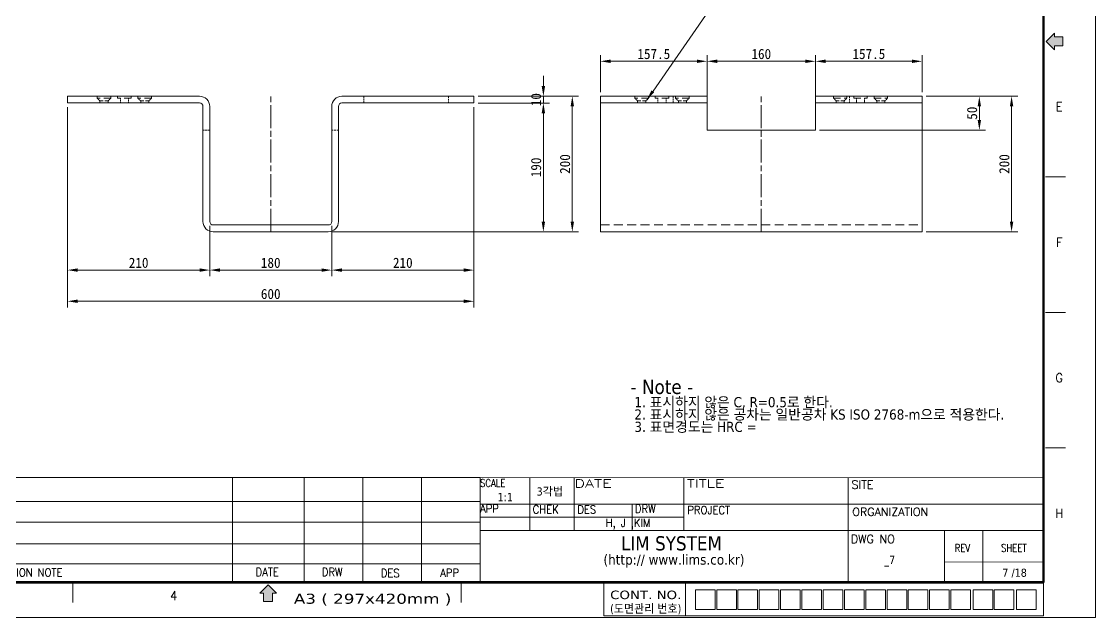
# Model space of a CAD drawing. Header units: millimetres. Extents: x 36 to 2484, y 36 to 1746.
# Drawn here: x 898 to 2484, y 36 to 915 of the extents above; entities that cross this region are included whole.
import ezdxf
from ezdxf.enums import TextEntityAlignment as Align

# ---------------------------------------------------------------- set-up
doc = ezdxf.new("R2010")
doc.units = ezdxf.units.MM
doc.header["$LTSCALE"] = 6
doc.linetypes.add('CHAIN', pattern=[0.3543, 0.2362, -0.0295, 0.0591, -0.0295])
doc.linetypes.add('HIDDEN', pattern=[9.525, 6.35, -3.175])
doc.layers.get('0').update_dxf_attribs({"lineweight": 18})
for name, color, linetype, lineweight in [('SkizziergeometrieWIN-ISO', 7, 'Continuous', 50), ('가는실선_A4', 7, 'Continuous', 5), ('굵은실선_A3', 7, 'Continuous', 18), ('제목(ISO)', 7, 'Continuous', 50)]:
    doc.layers.add(name, color=color, linetype=linetype, lineweight=lineweight)
for name, color, linetype, lineweight, true_color in [('가는실선_A3', 9, 'Continuous', 5, 0x808080), ('가는실선중심선_A3', 1, 'Continuous', 5, 0xff0000), ('가는파선_A3', 7, 'HIDDEN', 13, 0x008000)]:
    doc.layers.add(name, color=color, linetype=linetype, lineweight=lineweight, true_color=true_color)
doc.styles.add('주 텍스트 (ISO)', font='tahoma.ttf')
doc.styles.add('주문자_A3(3.5)', font='tahoma.ttf')
doc.styles.add('치수문자_A3(2.5)', font='')
doc.styles.add('텍스트 스타일12', font='tahoma.ttf')
doc.styles.add('텍스트 스타일171', font='ROMANC.shx', dxfattribs={"width": 0.9})
doc.styles.add('텍스트 스타일206', font='ROMANC.shx', dxfattribs={"width": 1.11072})
doc.styles.add('텍스트 스타일208', font='ROMANC.shx', dxfattribs={"width": 1.194322})
doc.styles.add('텍스트 스타일233', font='RomanC.shx')
doc.styles.add('텍스트 스타일36', font='ROMANC.shx', dxfattribs={"width": 0.941937})
doc.styles.add('텍스트 스타일42', font='tahoma.ttf', dxfattribs={"width": 1.378837})
doc.styles.add('텍스트 스타일46', font='tahoma.ttf', dxfattribs={"width": 0.862937})
doc.styles.add('텍스트 스타일48', font='tahoma.ttf', dxfattribs={"width": 1.258573})
doc.styles.add('텍스트 스타일65', font='romans.shx', dxfattribs={"width": 0.8})
doc.styles.get('치수문자_A3(2.5)').set_extended_font_data('GulimChe')
doc.dimstyles.new('치수_A3(2.5)', dxfattribs={"dimscale": 6, "dimtxt": 2.5, "dimasz": 2.5, "dimexe": 1.5, "dimexo": 1, "dimgap": 0.5, "dimtad": 1, "dimtoh": 1, "dimdec": 1, "dimrnd": 1e-08, "dimdsep": 46, "dimtxsty": '치수문자_A3(2.5)', "dimcen": 0.09, "dimdle": 10, "dimclrd": 8, "dimclre": 8, "dimclrt": 7, "dimadec": 1, "dimazin": 2, "dimtfac": 0.8, "dimtmove": 0, "dimatfit": 3, "dimfxl": 1, "dimtolj": 1, "dimtzin": 0, "dimlwd": -1, "dimlwe": -1, "dimarcsym": 0})
doc.dimstyles.new('치수_A3(2.5)$7', dxfattribs={"dimscale": 6, "dimtxt": 2.5, "dimasz": 2.5, "dimexe": 1.5, "dimexo": 1, "dimgap": 0.5, "dimtad": 1, "dimtoh": 1, "dimdec": 1, "dimrnd": 1e-08, "dimdsep": 46, "dimtxsty": '치수문자_A3(2.5)', "dimcen": 0.09, "dimdle": 10, "dimclrd": 256, "dimclre": 8, "dimclrt": 7, "dimadec": 1, "dimazin": 2, "dimtfac": 0.8, "dimtmove": 0, "dimatfit": 3, "dimfxl": 1, "dimtolj": 1, "dimtzin": 0, "dimlwd": -1, "dimlwe": -1, "dimarcsym": 0})

# ---------------------------------------------------------------- blocks, each defined once
blk = doc.blocks.new('경계 A3_경계')
for points in [[(405.98, 148.76), (403.92, 148.76), (403.92, 149.72), (401.86, 147.66), (403.92, 145.6), (403.92, 146.56), (405.98, 146.56)], [(211.52, 9.9), (211.52, 11.96), (212.48, 11.96), (210.42, 14.01), (208.36, 11.96), (209.32, 11.96), (209.32, 9.9)]]:
    blk.add_hatch(color=7).paths.add_polyline_path(points)
for p, q in [((403.92, 149.72), (401.86, 147.66)), ((403.92, 148.76), (403.92, 149.72)), ((405.98, 148.76), (403.92, 148.76)), ((405.98, 146.56), (405.98, 148.76)), ((401.86, 147.66), (403.92, 145.6)), ((403.92, 146.56), (405.98, 146.56)), ((403.92, 145.6), (403.92, 146.56)), ((210.42, 14.01), (208.36, 11.96)), ((212.48, 11.96), (210.42, 14.01)), ((292.99, 6.43), (292.99, 14.6)), ((208.36, 11.96), (209.32, 11.96)), ((209.32, 11.96), (209.32, 9.9)), ((211.52, 9.9), (211.52, 11.96)), ((211.52, 11.96), (212.48, 11.96)), ((209.32, 9.9), (211.52, 9.9))]:
    blk.add_line(p, q)
at = {"color": 7}
for p, q in [((403.92, 149.72), (401.86, 147.66)), ((403.92, 148.76), (403.92, 149.72)), ((405.98, 148.76), (403.92, 148.76)), ((405.98, 146.56), (405.98, 148.76)), ((401.86, 147.66), (403.92, 145.6)), ((403.92, 145.6), (403.92, 146.56)), ((403.92, 146.56), (405.98, 146.56)), ((210.42, 14.01), (208.36, 11.96)), ((212.48, 11.96), (210.42, 14.01)), ((208.36, 11.96), (209.32, 11.96)), ((209.32, 11.96), (209.32, 9.9)), ((211.52, 9.9), (211.52, 11.96)), ((211.52, 11.96), (212.48, 11.96)), ((209.32, 9.9), (211.52, 9.9))]:
    blk.add_line(p, q, dxfattribs=at)
at = {"layer": 'SkizziergeometrieWIN-ISO', "lineweight": 18}
for p, q in [((414, 291), (414, 6)), ((414, 6), (6, 6))]:
    blk.add_line(p, q, dxfattribs=at)
at = {"layer": '가는실선_A3', "color": 7, "lineweight": 60}
for p, q in [((401.22, 14.6), (401.22, 281.16)), ((19.02, 14.6), (401.22, 14.6))]:
    blk.add_line(p, q, dxfattribs=at)
at = {"layer": '가는실선_A3', "color": 7}
for p, q in [((401.71, 114.34), (406.61, 114.34)), ((401.71, 81.02), (406.61, 81.02)), ((401.71, 47.7), (406.61, 47.7)), ((162.34, 14.6), (162.34, 9.7)), ((257.9, 14.6), (257.9, 9.7)), ((313.09, 14.6), (313.09, 6.55)), ((401.22, 14.6), (401.22, 6.43)), ((315.58, 12.77), (315.58, 7.95)), ((315.58, 12.77), (320.4, 12.77)), ((320.4, 12.77), (320.4, 7.95)), ((320.81, 12.77), (320.81, 7.95)), ((320.81, 12.77), (325.63, 12.77)), ((325.63, 12.77), (325.63, 7.95)), ((326.03, 12.77), (326.03, 7.95)), ((326.03, 12.77), (330.86, 12.77)), ((330.86, 12.77), (330.86, 7.95)), ((331.26, 12.77), (336.09, 12.77)), ((331.26, 12.77), (331.26, 7.95)), ((336.09, 12.77), (336.09, 7.95)), ((336.49, 12.77), (336.49, 7.95)), ((336.49, 12.77), (341.31, 12.77)), ((341.31, 12.77), (341.31, 7.95)), ((341.72, 12.77), (341.72, 7.95)), ((341.72, 12.77), (346.54, 12.77)), ((346.54, 12.77), (346.54, 7.95)), ((347.03, 12.77), (351.86, 12.77)), ((347.03, 12.77), (347.03, 7.95)), ((351.86, 12.77), (351.86, 7.95)), ((352.26, 12.77), (352.26, 7.95)), ((352.26, 12.77), (357.09, 12.77)), ((357.09, 12.77), (357.09, 7.95)), ((357.49, 12.77), (357.49, 7.95)), ((357.49, 12.77), (362.31, 12.77)), ((362.31, 12.77), (362.31, 7.95)), ((362.72, 12.77), (362.72, 7.95)), ((362.72, 12.77), (367.54, 12.77)), ((367.54, 12.77), (367.54, 7.95)), ((367.94, 12.77), (372.77, 12.77)), ((367.94, 12.77), (367.94, 7.95)), ((372.77, 12.77), (372.77, 7.95)), ((373.17, 12.77), (373.17, 7.95)), ((373.17, 12.77), (378, 12.77)), ((378, 12.77), (378, 7.95)), ((378.4, 12.77), (378.4, 7.95)), ((378.4, 12.77), (383.22, 12.77)), ((383.22, 12.77), (383.22, 7.95)), ((383.88, 12.77), (388.7, 12.77)), ((383.88, 12.77), (383.88, 7.95)), ((388.7, 12.77), (388.7, 7.95)), ((389.1, 12.77), (389.1, 7.95)), ((389.1, 12.77), (393.93, 12.77)), ((393.93, 12.77), (393.93, 7.95)), ((394.55, 12.77), (394.55, 7.95)), ((394.55, 12.77), (399.37, 12.77)), ((399.37, 12.77), (399.37, 7.95)), ((315.58, 7.95), (320.4, 7.95)), ((320.81, 7.95), (325.63, 7.95)), ((326.03, 7.95), (330.86, 7.95)), ((331.26, 7.95), (336.09, 7.95)), ((336.49, 7.95), (341.31, 7.95)), ((341.72, 7.95), (346.54, 7.95)), ((347.03, 7.95), (351.86, 7.95)), ((352.26, 7.95), (357.09, 7.95)), ((357.49, 7.95), (362.31, 7.95)), ((362.72, 7.95), (367.54, 7.95)), ((367.94, 7.95), (372.77, 7.95)), ((373.17, 7.95), (378, 7.95)), ((378.4, 7.95), (383.22, 7.95)), ((383.88, 7.95), (388.7, 7.95)), ((389.1, 7.95), (393.93, 7.95)), ((394.55, 7.95), (399.37, 7.95)), ((292.99, 6.43), (401.22, 6.43))]:
    blk.add_line(p, q, dxfattribs=at)
at = {"layer": '가는실선_A3', "color": 7, "style": '텍스트 스타일36', "width": 0.941937}
for s, p in [('E', (405.08, 131.6)), ('F', (405.08, 98.28)), ('G', (405.08, 64.96)), ('H', (405.08, 31.64)), ('4', (187.21, 11.34))]:
    blk.add_text(s, height=2.2, dxfattribs=at).set_placement(p, align=Align.MIDDLE_CENTER)
at = {"layer": '가는실선_A3', "color": 7}
for s, height, style, width, p, p2 in [('A3 ( 297x420mm )', 2.463, '텍스트 스타일42', 1.378315, (216.76, 9.38), (255.51, 9.38)), ('CONT. NO.', 2.084, '텍스트 스타일48', 1.258564, (294.58, 10.53), (312.09, 10.53)), ('(도면관리 번호)', 2.084, '텍스트 스타일46', 0.982376, (294.58, 7.15), (312.09, 7.15))]:
    blk.add_text(s, height=height, dxfattribs=dict(at, style=style, width=width)).set_placement(p, p2, align=Align.FIT)
blk = doc.blocks.new('제목 블록 A3_표제란')
at = {"layer": '가는실선_A4', "lineweight": 13}
for p, q in [((25.42, 38.66), (269.12, 38.66)), ((208.17, 38.66), (208.17, 13.12)), ((269.12, 38.66), (407.77, 38.63)), ((25.42, 32.81), (269.12, 32.81))]:
    blk.add_line(p, q, dxfattribs=at)
at = {"layer": '가는실선_A4'}
for p, q in [((225.83, 38.66), (225.83, 12.86)), ((240.26, 38.66), (240.26, 12.86)), ((254.69, 38.66), (254.69, 13.12)), ((281.38, 38.66), (281.38, 25.66)), ((292.25, 38.65), (292.25, 25.66)), ((319.29, 38.65), (319.29, 25.66)), ((407.76, 13.12), (407.77, 38.63)), ((306.52, 32.15), (306.52, 25.66)), ((25.42, 13.12), (407.76, 13.12)), ((208.17, 13.12), (25.42, 13.12))]:
    blk.add_line(p, q, dxfattribs=at)
at = {"layer": '가는실선_A4', "color": 7}
for p, q in [((269.12, 13.12), (269.12, 38.66)), ((359.7, 38.64), (359.69, 13.12)), ((269.12, 32.15), (407.77, 32.15)), ((269.09, 27.68), (25.42, 27.68)), ((407.76, 25.66), (269.12, 25.66)), ((383.36, 25.66), (383.36, 13.12)), ((269.12, 22.4), (25.42, 22.4)), ((269.12, 17.47), (52.65, 17.47)), ((383.36, 17.91), (407.76, 17.92))]:
    blk.add_line(p, q, dxfattribs=at)
at = {"layer": '가는실선_A4', "color": 7, "linetype": 'Continuous'}
blk.add_line((392.85, 25.66), (392.85, 13.12), dxfattribs=at)
at = {"layer": '제목(ISO)', "color": 208, "lineweight": 5, "true_color": 0x400040}
blk.add_line((269.12, 28.95), (319.29, 28.95), dxfattribs=at)
at = {"layer": '가는실선_A3', "color": 7, "style": '텍스트 스타일12'}
blk.add_attdef('질량\\P1;_001', (38.42, 15.71), '', height=2, dxfattribs=at)
at = {"layer": '가는실선_A4', "color": 7}
for s, height, style, width, p in [('SCALE', 1.911, '텍스트 스타일65', 0.8, (269.12, 36.36)), ('APP', 2, '텍스트 스타일171', 0.9, (269.12, 30.05)), ('CHEK', 2, '텍스트 스타일171', 0.9, (282.07, 29.86)), ('DES', 2, '텍스트 스타일171', 0.9, (293.07, 29.82)), ('DRW', 2, '텍스트 스타일171', 0.9, (307.23, 30.03)), ('PROJECT', 2, '텍스트 스타일171', 0.9, (320.13, 29.68)), ('H, J ,KIM', 2, '텍스트 스타일171', 0.9, (300.03, 26.54)), ('REV', 1.911, '텍스트 스타일65', 0.8, (385.9, 20.39)), ('SHEET', 1.911, '텍스트 스타일65', 0.8, (397.3, 20.42)), ('REVISION NOTE', 2, '텍스트 스타일171', 0.9, (148.38, 14.33)), ('DATE', 2, '텍스트 스타일171', 0.9, (213.9, 14.44)), ('DRW', 2, '텍스트 스타일171', 0.9, (230.19, 14.46)), ('DES', 2, '텍스트 스타일171', 0.9, (244.7, 14.2)), ('APP', 2, '텍스트 스타일171', 0.9, (259.32, 14.27))]:
    blk.add_text(s, height=height, dxfattribs=dict(at, style=style, width=width)).set_placement(p)
for s, style, width, p, p2 in [('DATE', '텍스트 스타일208', 1.22262, (292.31, 36.23), (301.51, 36.23)), ('TITLE', '텍스트 스타일206', 1.136317, (320.02, 36.23), (329.22, 36.23))]:
    blk.add_text(s, height=2, dxfattribs=dict(at, style=style, width=width)).set_placement(p, p2, align=Align.FIT)
at = {"layer": '가는실선_A4', "color": 7, "style": '텍스트 스타일233'}
for s, p in [('SITE', (360.5, 35.93)), ('ORGANIZATION', (360.7, 29.24)), ('DWG NO', (360.36, 22.57))]:
    blk.add_text(s, height=2, dxfattribs=at).set_placement(p)
at = {"layer": '가는실선_A4', "color": 7, "insert": (283.03, 35.14), "char_height": 2, "attachment_point": 4, "style": '주문자_A3(3.5)'}
blk.add_mtext('\\fTahoma|b0|i0;\\H2.0000;3각법', dxfattribs=at)
at = {"layer": '가는실선_A4', "char_height": 2, "style": '주 텍스트 (ISO)'}
for s, insert, attachment_point in [('\\fTahoma|b0|i0;\\H2.0000;_7 ', (369.91, 18.11), 5), ('\\fTahoma|b0|i0;\\H2.0000;7 /18 ', (400.63, 16.28), 2)]:
    blk.add_mtext(s, dxfattribs=dict(at, insert=insert, attachment_point=attachment_point))
at = {"layer": '가는실선_A4', "color": 7, "style": '텍스트 스타일12'}
blk.add_attdef('SCALE_001', (273.43, 32.87), '', height=2, dxfattribs=at)
blk.add_attdef('설명', text='', height=2, dxfattribs=at).set_placement((331.27, 35.73), align=Align.MIDDLE_LEFT)
blk.add_attdef('프로젝트', text='', height=2, dxfattribs=at).set_placement((340.77, 28.27), align=Align.MIDDLE_CENTER)
at = {"layer": '가는실선_A4', "style": '텍스트 스타일12'}
blk.add_attdef('리비전_번호', text='', height=2, dxfattribs=at).set_placement((388.38, 15.27), align=Align.MIDDLE_CENTER)
at = {"layer": '제목(ISO)', "char_height": 3.5, "attachment_point": 1, "style": '주 텍스트 (ISO)'}
for s, insert, line_spacing_factor in [('- Note -\\P{\\H0.71429x; 1. \\fGulim|b0|i0|c129|p50;표시하지 않은 \\fTahoma|b0|i0|c129|p34;C, R=0.5\\fGulim|b0|i0|c129|p50;로 한다\\fTahoma|b0|i0|c129|p34;.\\H1.54068x; \\H0.64906x;\\P 2. \\fGulim|b0|i0|c129|p50;표시하지 않은 공차는 일반공차 \\fTahoma|b0|i0|c129|p34;KS ISO 2768-m\\fGulim|b0|i0|c129|p50;으로 적용한다\\fTahoma|b0|i0|c129|p34;.\\H1.32612x; \\H0.75408x;\\P 3. \\fGulim|b0|i0|c129|p50;표면경도는 \\fTahoma|b0|i0|c129|p34;HRC = \\H1.31974x; }', (306.15, 62.72), 0.727683), ('{\\H1x;    LIM SYSTEM\\H0.71429x;  \\P (http:// www.lims.co.kr)\\H1.44773x; }', (298.53, 24.26), 0.771785)]:
    blk.add_mtext(s, dxfattribs=dict(at, insert=insert, line_spacing_factor=line_spacing_factor))
at = {"layer": '제목(ISO)', "style": '텍스트 스타일12'}
for tag, p in [('관리자', (373.93, 36.39)), ('공급업자', (383.08, 28.64))]:
    blk.add_attdef(tag, text='', height=2, dxfattribs=at).set_placement(p, align=Align.TOP_LEFT)
blk = doc.blocks.new('*D19')
at = {"layer": 'Defpoints', "color": 0, "transparency": 16777216}
for p in [(1566.4, 805.1), (1566.4, 795.1), (1668.9, 795.1)]:
    blk.add_point(p, dxfattribs=at)
at = {"layer": '가는실선_A4', "color": 8, "transparency": 16777216}
for p, q in [((1668.9, 820.1), (1668.9, 835.1)), ((1572.4, 805.1), (1677.9, 805.1)), ((1572.4, 795.1), (1677.9, 795.1)), ((1668.9, 805.1), (1668.9, 795.1)), ((1668.9, 780.1), (1668.9, 765.1))]:
    blk.add_line(p, q, dxfattribs=at)
for points in [[(1666.4, 820.1), (1671.4, 820.1), (1668.9, 805.1)], [(1666.4, 780.1), (1671.4, 780.1), (1668.9, 795.1)]]:
    blk.add_solid(points, dxfattribs=at)
at = {"layer": '가는실선_A4', "color": 7, "transparency": 16777216, "insert": (1658.2, 800.1), "char_height": 15, "attachment_point": 5, "rotation": 90, "style": '치수문자_A3(2.5)'}
blk.add_mtext('\\A1;10', dxfattribs=at)
blk = doc.blocks.new('*D20')
at = {"layer": 'Defpoints', "color": 0, "transparency": 16777216}
for p in [(1566.4, 795.1), (1351.4, 605.1), (1668.9, 605.1)]:
    blk.add_point(p, dxfattribs=at)
at = {"layer": '가는실선_A4', "color": 8, "transparency": 16777216}
for p, q in [((1572.4, 795.1), (1677.9, 795.1)), ((1668.9, 780.1), (1668.9, 620.1)), ((1357.4, 605.1), (1677.9, 605.1))]:
    blk.add_line(p, q, dxfattribs=at)
for points in [[(1666.4, 780.1), (1671.4, 780.1), (1668.9, 795.1)], [(1666.4, 620.1), (1671.4, 620.1), (1668.9, 605.1)]]:
    blk.add_solid(points, dxfattribs=at)
at = {"layer": '가는실선_A4', "color": 7, "transparency": 16777216, "insert": (1658.2, 700.1), "char_height": 15, "attachment_point": 5, "rotation": 90, "style": '치수문자_A3(2.5)'}
blk.add_mtext('\\A1;190', dxfattribs=at)
blk = doc.blocks.new('*D21')
at = {"layer": 'Defpoints', "color": 0, "transparency": 16777216}
for p in [(1566.4, 805.1), (1351.4, 605.1), (1711.6, 605.1)]:
    blk.add_point(p, dxfattribs=at)
at = {"layer": '가는실선_A4', "color": 8, "transparency": 16777216}
for p, q in [((1572.4, 805.1), (1720.6, 805.1)), ((1711.6, 790.1), (1711.6, 620.1)), ((1357.4, 605.1), (1720.6, 605.1))]:
    blk.add_line(p, q, dxfattribs=at)
for points in [[(1709.1, 790.1), (1714.1, 790.1), (1711.6, 805.1)], [(1709.1, 620.1), (1714.1, 620.1), (1711.6, 605.1)]]:
    blk.add_solid(points, dxfattribs=at)
at = {"layer": '가는실선_A4', "color": 7, "transparency": 16777216, "insert": (1700.9, 705.1), "char_height": 15, "attachment_point": 5, "rotation": 90, "style": '치수문자_A3(2.5)'}
blk.add_mtext('\\A1;200', dxfattribs=at)
blk = doc.blocks.new('*D26')
at = {"layer": 'Defpoints', "color": 0, "transparency": 16777216}
for p in [(966.4, 795.1), (1176.4, 620.1), (1176.4, 548.6)]:
    blk.add_point(p, dxfattribs=at)
at = {"layer": '가는실선_A4', "color": 8, "transparency": 16777216}
for p, q in [((966.4, 789.1), (966.4, 539.6)), ((1176.4, 614.1), (1176.4, 539.6)), ((981.4, 548.6), (1161.4, 548.6))]:
    blk.add_line(p, q, dxfattribs=at)
for points in [[(981.4, 551.1), (981.4, 546.1), (966.4, 548.6)], [(1161.4, 551.1), (1161.4, 546.1), (1176.4, 548.6)]]:
    blk.add_solid(points, dxfattribs=at)
at = {"layer": '가는실선_A4', "color": 7, "transparency": 16777216, "insert": (1071.4, 559.3), "char_height": 15, "attachment_point": 5, "style": '치수문자_A3(2.5)'}
blk.add_mtext('\\A1;210', dxfattribs=at)
blk = doc.blocks.new('*D27')
at = {"layer": 'Defpoints', "color": 0, "transparency": 16777216}
for p in [(1176.4, 620.1), (1356.4, 620.1), (1356.4, 548.6)]:
    blk.add_point(p, dxfattribs=at)
at = {"layer": '가는실선_A4', "color": 8, "transparency": 16777216}
for p, q in [((1176.4, 614.1), (1176.4, 539.6)), ((1356.4, 614.1), (1356.4, 539.6)), ((1191.4, 548.6), (1341.4, 548.6))]:
    blk.add_line(p, q, dxfattribs=at)
for points in [[(1191.4, 551.1), (1191.4, 546.1), (1176.4, 548.6)], [(1341.4, 551.1), (1341.4, 546.1), (1356.4, 548.6)]]:
    blk.add_solid(points, dxfattribs=at)
at = {"layer": '가는실선_A4', "color": 7, "transparency": 16777216, "insert": (1266.4, 559.3), "char_height": 15, "attachment_point": 5, "style": '치수문자_A3(2.5)'}
blk.add_mtext('\\A1;180', dxfattribs=at)
blk = doc.blocks.new('*D28')
at = {"layer": 'Defpoints', "color": 0, "transparency": 16777216}
for p in [(1566.4, 795.1), (1356.4, 620.1), (1566.4, 548.6)]:
    blk.add_point(p, dxfattribs=at)
at = {"layer": '가는실선_A4', "color": 8, "transparency": 16777216}
for p, q in [((1566.4, 789.1), (1566.4, 539.6)), ((1356.4, 614.1), (1356.4, 539.6)), ((1371.4, 548.6), (1551.4, 548.6))]:
    blk.add_line(p, q, dxfattribs=at)
for points in [[(1371.4, 551.1), (1371.4, 546.1), (1356.4, 548.6)], [(1551.4, 551.1), (1551.4, 546.1), (1566.4, 548.6)]]:
    blk.add_solid(points, dxfattribs=at)
at = {"layer": '가는실선_A4', "color": 7, "transparency": 16777216, "insert": (1461.4, 559.3), "char_height": 15, "attachment_point": 5, "style": '치수문자_A3(2.5)'}
blk.add_mtext('\\A1;210', dxfattribs=at)
blk = doc.blocks.new('*D29')
at = {"layer": 'Defpoints', "color": 0, "transparency": 16777216}
for p in [(966.4, 795.1), (1566.4, 795.1), (1566.4, 502.6)]:
    blk.add_point(p, dxfattribs=at)
at = {"layer": '가는실선_A4', "color": 8, "transparency": 16777216}
for p, q in [((966.4, 789.1), (966.4, 493.6)), ((1566.4, 789.1), (1566.4, 493.6)), ((981.4, 502.6), (1551.4, 502.6))]:
    blk.add_line(p, q, dxfattribs=at)
for points in [[(981.4, 505.1), (981.4, 500.1), (966.4, 502.6)], [(1551.4, 505.1), (1551.4, 500.1), (1566.4, 502.6)]]:
    blk.add_solid(points, dxfattribs=at)
at = {"layer": '가는실선_A4', "color": 7, "transparency": 16777216, "insert": (1266.4, 513.3), "char_height": 15, "attachment_point": 5, "style": '치수문자_A3(2.5)'}
blk.add_mtext('\\A1;600', dxfattribs=at)
blk = doc.blocks.new('*D34')
at = {"layer": 'Defpoints', "color": 0, "transparency": 16777216}
for p in [(2228.1, 805.1), (2312.5, 805.1), (2070.6, 755.1)]:
    blk.add_point(p, dxfattribs=at)
at = {"layer": '가는실선_A4', "color": 8, "transparency": 16777216}
for p, q in [((2234.1, 805.1), (2321.5, 805.1)), ((2312.5, 770.1), (2312.5, 790.1)), ((2076.6, 755.1), (2321.5, 755.1))]:
    blk.add_line(p, q, dxfattribs=at)
for points in [[(2310, 790.1), (2315, 790.1), (2312.5, 805.1)], [(2310, 770.1), (2315, 770.1), (2312.5, 755.1)]]:
    blk.add_solid(points, dxfattribs=at)
at = {"layer": '가는실선_A4', "color": 7, "transparency": 16777216, "insert": (2301.8, 780.1), "char_height": 15, "attachment_point": 5, "rotation": 90, "style": '치수문자_A3(2.5)'}
blk.add_mtext('\\A1;50', dxfattribs=at)
blk = doc.blocks.new('*D35')
at = {"layer": 'Defpoints', "color": 0, "transparency": 16777216}
for p in [(2228.1, 805.1), (2228.1, 605.1), (2360.1, 605.1)]:
    blk.add_point(p, dxfattribs=at)
at = {"layer": '가는실선_A4', "color": 8, "transparency": 16777216}
for p, q in [((2234.1, 805.1), (2369.1, 805.1)), ((2360.1, 790.1), (2360.1, 620.1)), ((2234.1, 605.1), (2369.1, 605.1))]:
    blk.add_line(p, q, dxfattribs=at)
for points in [[(2357.6, 790.1), (2362.6, 790.1), (2360.1, 805.1)], [(2357.6, 620.1), (2362.6, 620.1), (2360.1, 605.1)]]:
    blk.add_solid(points, dxfattribs=at)
at = {"layer": '가는실선_A4', "color": 7, "transparency": 16777216, "insert": (2349.4, 705.1), "char_height": 15, "attachment_point": 5, "rotation": 90, "style": '치수문자_A3(2.5)'}
blk.add_mtext('\\A1;200', dxfattribs=at)
blk = doc.blocks.new('*D36')
at = {"layer": 'Defpoints', "color": 0, "transparency": 16777216}
for p in [(1910.6, 856.7), (1753.1, 805.1), (1910.6, 805.1)]:
    blk.add_point(p, dxfattribs=at)
at = {"layer": '가는실선_A4', "color": 8, "transparency": 16777216}
for p, q in [((1753.1, 811.1), (1753.1, 865.7)), ((1768.1, 856.7), (1895.6, 856.7)), ((1910.6, 811.1), (1910.6, 865.7))]:
    blk.add_line(p, q, dxfattribs=at)
for points in [[(1768.1, 859.2), (1768.1, 854.2), (1753.1, 856.7)], [(1895.6, 859.2), (1895.6, 854.2), (1910.6, 856.7)]]:
    blk.add_solid(points, dxfattribs=at)
at = {"layer": '가는실선_A4', "color": 7, "transparency": 16777216, "insert": (1831.9, 867.4), "char_height": 15, "attachment_point": 5, "style": '치수문자_A3(2.5)'}
blk.add_mtext('\\A1;157.5', dxfattribs=at)
blk = doc.blocks.new('*D37')
at = {"layer": 'Defpoints', "color": 0, "transparency": 16777216}
for p in [(1910.6, 856.7), (1910.6, 755.1), (2070.6, 755.1)]:
    blk.add_point(p, dxfattribs=at)
at = {"layer": '가는실선_A4', "color": 8, "transparency": 16777216}
for p, q in [((1910.6, 761.1), (1910.6, 865.7)), ((2055.6, 856.7), (1925.6, 856.7)), ((2070.6, 761.1), (2070.6, 865.7))]:
    blk.add_line(p, q, dxfattribs=at)
for points in [[(1925.6, 859.2), (1925.6, 854.2), (1910.6, 856.7)], [(2055.6, 859.2), (2055.6, 854.2), (2070.6, 856.7)]]:
    blk.add_solid(points, dxfattribs=at)
at = {"layer": '가는실선_A4', "color": 7, "transparency": 16777216, "insert": (1990.6, 867.4), "char_height": 15, "attachment_point": 5, "style": '치수문자_A3(2.5)'}
blk.add_mtext('\\A1;160', dxfattribs=at)
blk = doc.blocks.new('*D38')
at = {"layer": 'Defpoints', "color": 0, "transparency": 16777216}
for p in [(2228.1, 856.7), (2070.6, 805.1), (2228.1, 805.1)]:
    blk.add_point(p, dxfattribs=at)
at = {"layer": '가는실선_A4', "color": 8, "transparency": 16777216}
for p, q in [((2070.6, 811.1), (2070.6, 865.7)), ((2085.6, 856.7), (2213.1, 856.7)), ((2228.1, 811.1), (2228.1, 865.7))]:
    blk.add_line(p, q, dxfattribs=at)
for points in [[(2085.6, 859.2), (2085.6, 854.2), (2070.6, 856.7)], [(2213.1, 859.2), (2213.1, 854.2), (2228.1, 856.7)]]:
    blk.add_solid(points, dxfattribs=at)
at = {"layer": '가는실선_A4', "color": 7, "transparency": 16777216, "insert": (2149.4, 867.4), "char_height": 15, "attachment_point": 5, "style": '치수문자_A3(2.5)'}
blk.add_mtext('\\A1;157.5', dxfattribs=at)

msp = doc.modelspace()

# ---------------------------------------------------------------- linework, layer by layer
at = {"layer": '가는실선중심선_A3', "linetype": 'CHAIN', "ltscale": 23.990969}
for p, q in [((1266.409, 605.145), (1266.409, 805.145)), ((1990.604, 605.145), (1990.604, 805.145))]:
    msp.add_line(p, q, dxfattribs=at)
at = {"layer": '가는파선_A3', "ltscale": 0.020567}
for p, q in [((1010.357, 802.145), (1010.357, 805.145)), ((1014.357, 795.145), (1014.357, 798.145)), ((1026.357, 795.145), (1026.357, 798.145)), ((1030.357, 802.145), (1030.357, 805.145)), ((1040.409, 802.145), (1040.409, 805.145)), ((1060.409, 802.145), (1060.409, 805.145)), ((1070.461, 802.145), (1070.461, 805.145)), ((1074.461, 795.145), (1074.461, 798.145)), ((1086.461, 795.145), (1086.461, 798.145)), ((1090.461, 802.145), (1090.461, 805.145)), ((1804.051, 802.145), (1804.051, 805.145)), ((1808.051, 795.145), (1808.051, 798.145)), ((1820.051, 795.145), (1820.051, 798.145)), ((1824.051, 802.145), (1824.051, 805.145)), ((1834.104, 802.145), (1834.104, 805.145)), ((1854.104, 802.145), (1854.104, 805.145)), ((1864.156, 802.145), (1864.156, 805.145)), ((1868.156, 795.145), (1868.156, 798.145)), ((1880.156, 795.145), (1880.156, 798.145)), ((1884.156, 802.145), (1884.156, 805.145)), ((2097.051, 805.145), (2097.051, 802.145)), ((2101.051, 798.145), (2101.051, 795.145)), ((2113.051, 798.145), (2113.051, 795.145)), ((2117.051, 805.145), (2117.051, 802.145)), ((2127.104, 805.145), (2127.104, 802.145)), ((2147.104, 805.145), (2147.104, 802.145)), ((2157.156, 805.145), (2157.156, 802.145)), ((2161.156, 798.145), (2161.156, 795.145)), ((2173.156, 798.145), (2173.156, 795.145)), ((2177.156, 805.145), (2177.156, 802.145))]:
    msp.add_line(p, q, dxfattribs=at)
at = {"layer": '가는파선_A3', "ltscale": 0.274855}
for p, q in [((1030.357, 802.145), (1010.357, 802.145)), ((1060.409, 802.145), (1040.409, 802.145)), ((1090.461, 802.145), (1070.461, 802.145)), ((1824.051, 802.145), (1804.051, 802.145)), ((1854.104, 802.145), (1834.104, 802.145)), ((1884.156, 802.145), (1864.156, 802.145)), ((2097.051, 802.145), (2117.051, 802.145)), ((2127.104, 802.145), (2147.104, 802.145)), ((2157.156, 802.145), (2177.156, 802.145))]:
    msp.add_line(p, q, dxfattribs=at)
at = {"layer": '가는파선_A3', "ltscale": 0.03887}
for p, q in [((1014.357, 798.145), (1010.357, 802.145)), ((1026.357, 798.145), (1030.357, 802.145)), ((1074.461, 798.145), (1070.461, 802.145)), ((1086.461, 798.145), (1090.461, 802.145)), ((1808.051, 798.145), (1804.051, 802.145)), ((1820.051, 798.145), (1824.051, 802.145)), ((1868.156, 798.145), (1864.156, 802.145)), ((1880.156, 798.145), (1884.156, 802.145)), ((2101.051, 798.145), (2097.051, 802.145)), ((2113.051, 798.145), (2117.051, 802.145)), ((2161.156, 798.145), (2157.156, 802.145)), ((2173.156, 798.145), (2177.156, 802.145))]:
    msp.add_line(p, q, dxfattribs=at)
at = {"layer": '가는파선_A3', "ltscale": 0.129753}
for p, q in [((1026.357, 798.145), (1014.357, 798.145)), ((1086.461, 798.145), (1074.461, 798.145)), ((1820.051, 798.145), (1808.051, 798.145)), ((1880.156, 798.145), (1868.156, 798.145)), ((2113.051, 798.145), (2101.051, 798.145)), ((2173.156, 798.145), (2161.156, 798.145))]:
    msp.add_line(p, q, dxfattribs=at)
at = {"layer": '가는파선_A3', "ltscale": 0.048122}
for p, q in [((1044.409, 795.145), (1044.409, 802.145)), ((1056.409, 795.145), (1056.409, 802.145)), ((1838.104, 795.145), (1838.104, 802.145)), ((1850.104, 795.145), (1850.104, 802.145)), ((2131.104, 802.145), (2131.104, 795.145)), ((2143.104, 802.145), (2143.104, 795.145))]:
    msp.add_line(p, q, dxfattribs=at)
at = {"layer": '가는파선_A3', "ltscale": 0.068789}
for p, q in [((1403.909, 795.145), (1403.909, 805.145)), ((1528.909, 805.145), (1528.909, 795.145)), ((1860.604, 795.145), (1860.604, 805.145)), ((2120.604, 805.145), (2120.604, 795.145)), ((1176.409, 755.145), (1166.409, 755.145)), ((1366.409, 755.145), (1356.409, 755.145))]:
    msp.add_line(p, q, dxfattribs=at)
at = {"layer": '가는파선_A3', "ltscale": 0.346311}
msp.add_line((1753.104, 615.145), (2228.104, 615.145), dxfattribs=at)
at = {"layer": '굵은실선_A3'}
for p, q in [((1161.409, 805.145), (966.409, 805.145)), ((966.409, 805.145), (966.409, 795.145)), ((966.409, 795.145), (1161.409, 795.145)), ((1566.409, 805.145), (1371.409, 805.145)), ((1371.409, 795.145), (1566.409, 795.145)), ((1566.409, 795.145), (1566.409, 805.145)), ((1753.104, 805.145), (1910.604, 805.145)), ((1753.104, 795.145), (1753.104, 805.145)), ((1753.104, 790.145), (1753.104, 795.145)), ((1753.104, 795.145), (1910.604, 795.145)), ((1910.604, 795.145), (1910.604, 805.145)), ((1910.604, 790.145), (1910.604, 795.145)), ((2070.604, 805.145), (2228.104, 805.145)), ((2070.604, 805.145), (2070.604, 795.145)), ((2070.604, 795.145), (2228.104, 795.145)), ((2070.604, 795.145), (2070.604, 790.145)), ((2228.104, 805.145), (2228.104, 795.145)), ((2228.104, 795.145), (2228.104, 790.145)), ((1166.409, 790.145), (1166.409, 620.145)), ((1176.409, 620.145), (1176.409, 790.145)), ((1356.409, 790.145), (1356.409, 620.145)), ((1366.409, 620.145), (1366.409, 790.145)), ((1753.104, 620.145), (1753.104, 790.145)), ((1910.604, 755.145), (1910.604, 790.145)), ((2070.604, 790.145), (2070.604, 755.145)), ((2228.104, 790.145), (2228.104, 620.145)), ((2070.604, 755.145), (1910.604, 755.145)), ((1753.104, 620.145), (1753.104, 605.145)), ((2228.104, 605.145), (2228.104, 620.145)), ((1351.409, 615.145), (1181.409, 615.145)), ((1181.409, 605.145), (1351.409, 605.145)), ((1753.104, 605.145), (2228.104, 605.145))]:
    msp.add_line(p, q, dxfattribs=at)
for centre, radius, start, end in [((1161.409, 790.145), 15, 0, 90), ((1161.409, 790.145), 5, 0, 90), ((1371.409, 790.145), 15, 90, 180), ((1371.409, 790.145), 5, 90, 180), ((1181.409, 620.145), 15, 180, 270), ((1181.409, 620.145), 5, 180, 270), ((1351.409, 620.145), 5, 270, 0), ((1351.409, 620.145), 15, 270, 0)]:
    msp.add_arc(centre, radius, start, end, dxfattribs=at)

# ---------------------------------------------------------------- block references
at = {"xscale": 6, "yscale": 6, "zscale": 6}
msp.add_blockref('경계 A3_경계', (0, 0), dxfattribs=at)
ref = msp.add_blockref('제목 블록 A3_표제란', (-39.279, 10.418), dxfattribs=dict(xscale=6, yscale=6, zscale=6))
ref.add_attrib('SCALE_001', '1:1', (1601.312, 207.636), dxfattribs={"layer": '가는실선_A4', "color": 7, "height": 12, "style": '텍스트 스타일12'})

# ---------------------------------------------------------------- dimensions: what is measured, and where the dimension line sits
at = {"layer": '가는실선_A4', "color": 8, "true_color": 0x808080}
for base, p1, p2, angle, override, picture, middle in [((1910.604, 856.71), (1753.104, 805.145), (1910.604, 805.145), 180, {"dimgap": 0.5, "dimtoh": 0, "dimdec": 1, "dimtol": 0, "dimlim": 0, "dimtp": 0, "dimtm": 0, "dimtdec": 2, "dimtofl": 0, "dimatfit": 1}, '*D36', (1831.854, 856.71)), ((1910.604, 856.71), (2070.604, 755.145), (1910.604, 755.145), 180, {"dimgap": 0.5, "dimtoh": 0, "dimdec": 1, "dimtol": 0, "dimlim": 0, "dimtp": 0, "dimtm": 0, "dimtdec": 2, "dimtofl": 0, "dimatfit": 1}, '*D37', (1990.604, 856.71)), ((2228.104, 856.71), (2070.604, 805.145), (2228.104, 805.145), 180, {"dimgap": 0.5, "dimtoh": 0, "dimdec": 1, "dimtol": 0, "dimlim": 0, "dimtp": 0, "dimtm": 0, "dimtdec": 2, "dimtofl": 0, "dimatfit": 1}, '*D38', (2149.354, 856.71)), ((1668.866, 795.145), (1566.409, 805.145), (1566.409, 795.145), 90, {"dimgap": 0.5, "dimtoh": 0, "dimdec": 1, "dimtol": 0, "dimlim": 0, "dimtp": 0, "dimtm": 0, "dimtdec": 2, "dimtofl": 1, "dimatfit": 1}, '*D19', (1668.866, 800.145)), ((1566.409, 502.616), (966.409, 795.145), (1566.409, 795.145), 180, {"dimgap": 0.5, "dimtoh": 0, "dimdec": 1, "dimtol": 0, "dimlim": 0, "dimtp": 0, "dimtm": 0, "dimtdec": 2, "dimtofl": 0, "dimatfit": 1}, '*D29', (1266.409, 502.616)), ((1711.616, 605.145), (1566.409, 805.145), (1351.409, 605.145), 90, {"dimgap": 0.5, "dimtoh": 0, "dimdec": 1, "dimtol": 0, "dimlim": 0, "dimtp": 0, "dimtm": 0, "dimtdec": 2, "dimtofl": 0, "dimatfit": 1}, '*D21', (1711.616, 705.145)), ((1668.866, 605.145), (1566.409, 795.145), (1351.409, 605.145), 90, {"dimgap": 0.5, "dimtoh": 0, "dimdec": 1, "dimtol": 0, "dimlim": 0, "dimtp": 0, "dimtm": 0, "dimtdec": 2, "dimtofl": 0, "dimatfit": 1}, '*D20', (1668.866, 700.145)), ((1566.409, 548.601), (1356.409, 620.145), (1566.409, 795.145), 180, {"dimgap": 0.5, "dimtoh": 0, "dimdec": 1, "dimtol": 0, "dimlim": 0, "dimtp": 0, "dimtm": 0, "dimtdec": 2, "dimtofl": 0, "dimatfit": 1}, '*D28', (1461.409, 548.601)), ((2312.51, 805.145), (2070.604, 755.145), (2228.104, 805.145), 90, {"dimgap": 0.5, "dimtoh": 0, "dimdec": 1, "dimtol": 0, "dimlim": 0, "dimtp": 0, "dimtm": 0, "dimtdec": 2, "dimtofl": 0, "dimatfit": 1}, '*D34', (2312.51, 780.145)), ((2360.104, 605.145), (2228.104, 805.145), (2228.104, 605.145), 90, {"dimgap": 0.5, "dimtoh": 0, "dimdec": 1, "dimtol": 0, "dimlim": 0, "dimtp": 0, "dimtm": 0, "dimtdec": 2, "dimtofl": 0, "dimatfit": 1}, '*D35', (2360.104, 705.145)), ((1356.409, 548.601), (1176.409, 620.145), (1356.409, 620.145), 180, {"dimgap": 0.5, "dimtoh": 0, "dimdec": 1, "dimtol": 0, "dimlim": 0, "dimtp": 0, "dimtm": 0, "dimtdec": 2, "dimtofl": 0, "dimatfit": 1}, '*D27', (1266.409, 548.601))]:
    dim = msp.add_linear_dim(base=base, p1=p1, p2=p2, angle=angle, dimstyle='치수_A3(2.5)', override=override, dxfattribs=at)
    dim.commit()
    dim.dimension.update_dxf_attribs({"geometry": picture, "text_midpoint": middle, "dimtype": 160})
dim = msp.add_linear_dim(base=(1176.409, 548.601), p1=(966.409, 795.145), p2=(1176.409, 620.145), dimstyle='치수_A3(2.5)', override={"dimgap": 0.5, "dimtoh": 0, "dimdec": 1, "dimtol": 0, "dimlim": 0, "dimtp": 0, "dimtm": 0, "dimtdec": 2, "dimtofl": 0, "dimatfit": 1}, dxfattribs=at)
dim.commit()
dim.dimension.update_dxf_attribs({"geometry": '*D26', "text_midpoint": (1071.409, 548.601), "dimtype": 160})

# ---------------------------------------------------------------- leaders
at = {"layer": '가는실선_A3', "annotation_type": 0, "has_hookline": 1, "hookline_direction": 0, "text_width": 147.241}
msp.add_leader([(1821.914, 800.008), (1931.575, 958.483), (1946.575, 958.483)], dimstyle='치수_A3(2.5)$7', override={"dimgap": 0, "dimtad": 1}, dxfattribs=at)

doc.saveas('drawing.dxf')
